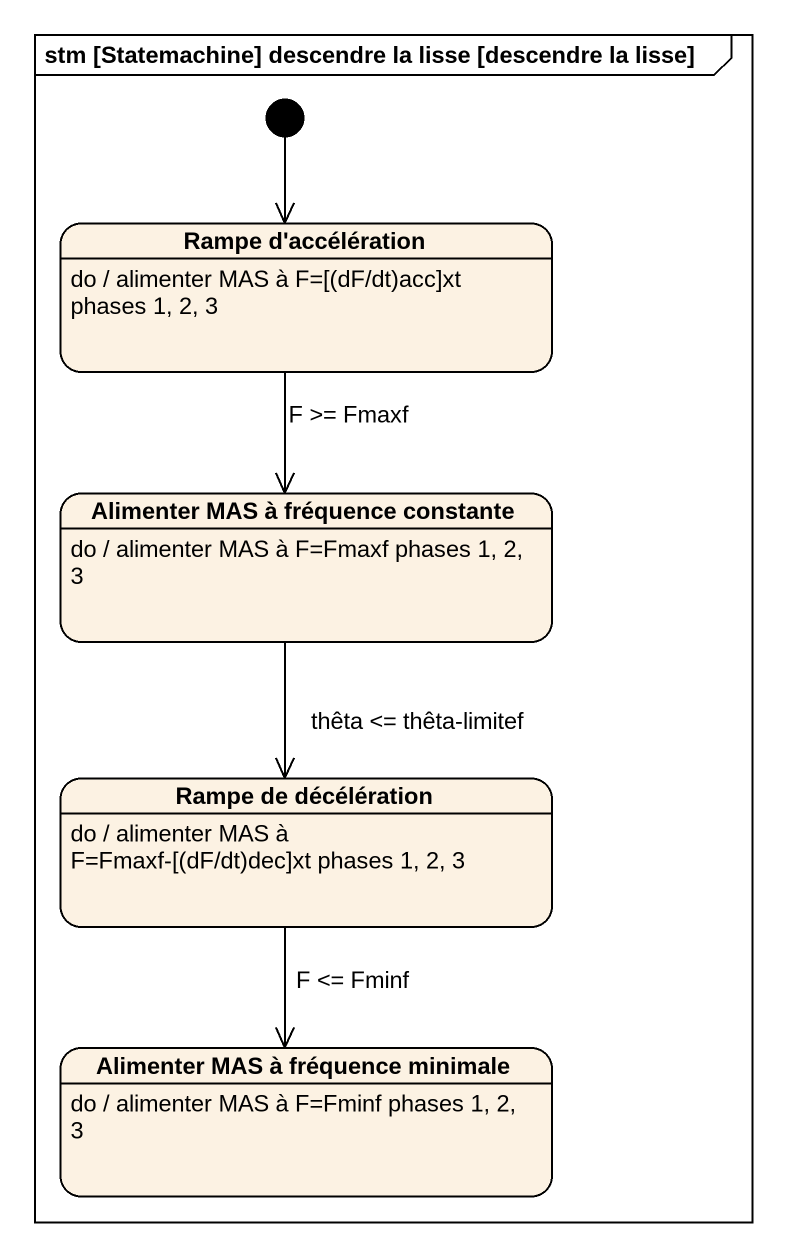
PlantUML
@startuml
mainframe stm [Statemachine] descendre la lisse [descendre la lisse]
hide empty description
state "Rampe d'accélération" as Rampe_d_accélération
Rampe_d_accélération : do / alimenter MAS à F=[(dF/dt)acc]xt phases 1, 2, 3
state "Alimenter MAS à fréquence constante" as Alimenter_MAS_à_fréquence
Alimenter_MAS_à_fréquence : do / alimenter MAS à F=Fmaxf phases 1, 2, 3
state "Rampe de décélération" as Rampe_de_décélération
Rampe_de_décélération : do / alimenter MAS à F=Fmaxf-[(dF/dt)dec]xt phases 1, 2, 3
state "Alimenter MAS à fréquence minimale" as Alimenter_MAS_à_fréquence_2
Alimenter_MAS_à_fréquence_2 : do / alimenter MAS à F=Fminf phases 1, 2, 3
[*] --> Rampe_d_accélération
Rampe_d_accélération --> Alimenter_MAS_à_fréquence : F >= Fmaxf
Alimenter_MAS_à_fréquence --> Rampe_de_décélération : thêta <= thêta-limitef
Rampe_de_décélération --> Alimenter_MAS_à_fréquence_2 : F <= Fminf
@enduml
